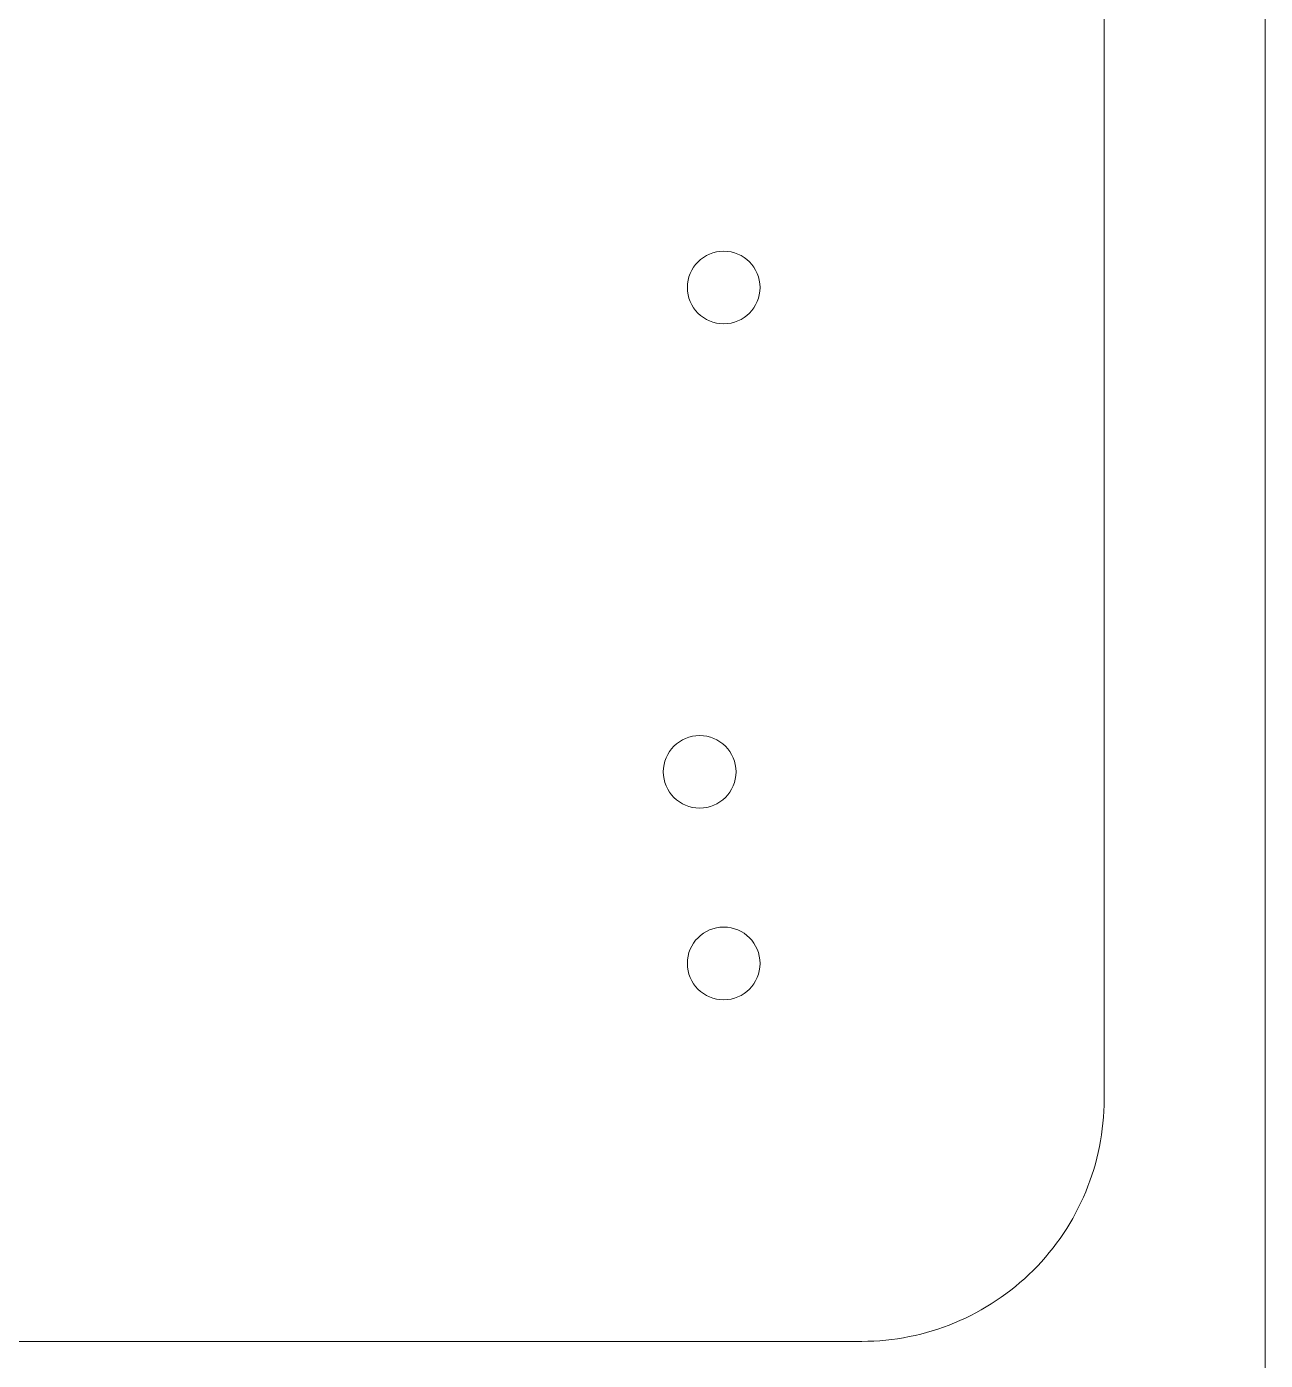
# Model space of a CAD drawing. Header units: centimetres. Extents: x -24 to 24.1, y -20.7 to 0.5.
# Drawn here: x 0.93 to 6.04, y -15.78 to -10.27 of the extents above; entities that cross this region are included whole.
import ezdxf

# ---------------------------------------------------------------- set-up
doc = ezdxf.new("R2010")
doc.units = ezdxf.units.CM
doc.header["$MEASUREMENT"] = 0
doc.layers.add('Layer 1', color=7, linetype='Continuous')

msp = doc.modelspace()

# ---------------------------------------------------------------- linework, layer by layer
at = {"layer": 'Layer 1', "color": 250, "lineweight": 9}
msp.add_lwpolyline([(-23.96322, -20.71493), (6.03678, -20.71493), (6.03678, -0.71493), (-23.96322, -0.71493), (-23.96322, -20.71493)], close=True, dxfattribs=at)
for points, knots in [([(-4.12828, -14.70126), (-4.12828, -14.70126), (-4.1283, -14.71581), (-4.1283, -14.71581), (-4.1283, -14.71581), (-4.1283, -14.98103), (-4.02293, -15.22084), (-3.83539, -15.40837), (-3.83539, -15.40837), (-3.64786, -15.59591), (-3.3935, -15.70126), (-3.12828, -15.70126), (-3.12828, -15.70126), (-3.12828, -15.70126), (4.37172, -15.70126), (4.37172, -15.70126), (4.37172, -15.70126), (4.63693, -15.70126), (4.89129, -15.59591), (5.07882, -15.40837), (5.07882, -15.40837), (5.26635, -15.22084), (5.37172, -14.96648), (5.37172, -14.70127), (5.37172, -14.70127), (5.37172, -14.70126), (5.37172, -2.29126), (5.37172, -2.29126), (5.37172, -2.29126), (5.37172, -1.73898), (4.924, -1.29127), (4.37172, -1.29127), (4.37172, -1.29127), (4.37172, -1.29126), (-3.12828, -1.29126), (-3.12828, -1.29127), (-3.12828, -1.29127), (-3.3935, -1.29127), (-3.64786, -1.39662), (-3.83539, -1.58416), (-3.83539, -1.58416), (-4.02293, -1.77169), (-4.12828, -2.02605), (-4.12828, -2.29126), (-4.12828, -2.29126), (-4.12828, -2.29126), (-4.12828, -14.70126), (-4.12828, -14.70126)], [0, 0, 0, 0, 0.07692308, 0.07692308, 0.07692308, 0.07692308, 0.15384615, 0.15384615, 0.15384615, 0.15384615, 0.23076923, 0.23076923, 0.23076923, 0.23076923, 0.30769231, 0.30769231, 0.30769231, 0.30769231, 0.38461538, 0.38461538, 0.38461538, 0.38461538, 0.46153846, 0.46153846, 0.46153846, 0.46153846, 0.53846154, 0.53846154, 0.53846154, 0.53846154, 0.61538462, 0.61538462, 0.61538462, 0.61538462, 0.69230769, 0.69230769, 0.69230769, 0.69230769, 0.76923077, 0.76923077, 0.76923077, 0.76923077, 0.84615385, 0.84615385, 0.84615385, 0.84615385, 1, 1, 1, 1]), ([(3.80172, -11.20128), (3.71888, -11.20126), (3.65173, -11.26844), (3.65173, -11.35127), (3.65173, -11.35127), (3.65172, -11.4341), (3.71888, -11.50125), (3.80171, -11.50125), (3.80171, -11.50125), (3.88454, -11.50126), (3.95169, -11.4341), (3.95172, -11.35127), (3.95172, -11.35127), (3.95172, -11.26844), (3.88454, -11.20128), (3.80172, -11.20128)], [0, 0, 0, 0, 0.2, 0.2, 0.2, 0.2, 0.4, 0.4, 0.4, 0.4, 0.6, 0.6, 0.6, 0.6, 1, 1, 1, 1]), ([(3.70252, -13.20053), (3.61968, -13.20051), (3.55253, -13.26768), (3.55253, -13.35051), (3.55253, -13.35051), (3.55252, -13.43335), (3.61968, -13.5005), (3.70251, -13.5005), (3.70251, -13.5005), (3.78535, -13.50051), (3.8525, -13.43335), (3.85252, -13.35052), (3.85252, -13.35052), (3.85252, -13.26768), (3.78535, -13.20053), (3.70252, -13.20053)], [0, 0, 0, 0, 0.2, 0.2, 0.2, 0.2, 0.4, 0.4, 0.4, 0.4, 0.6, 0.6, 0.6, 0.6, 1, 1, 1, 1]), ([(3.80172, -13.99128), (3.71888, -13.99126), (3.65173, -14.05843), (3.65173, -14.14126), (3.65173, -14.14126), (3.65172, -14.2241), (3.71888, -14.29125), (3.80171, -14.29125), (3.80171, -14.29125), (3.88454, -14.29126), (3.95169, -14.2241), (3.95172, -14.14127), (3.95172, -14.14127), (3.95172, -14.05843), (3.88454, -13.99128), (3.80172, -13.99128)], [0, 0, 0, 0, 0.2, 0.2, 0.2, 0.2, 0.4, 0.4, 0.4, 0.4, 0.6, 0.6, 0.6, 0.6, 1, 1, 1, 1])]:
    msp.add_open_spline(points, degree=3, knots=knots, dxfattribs=at)

doc.saveas('drawing.dxf')
